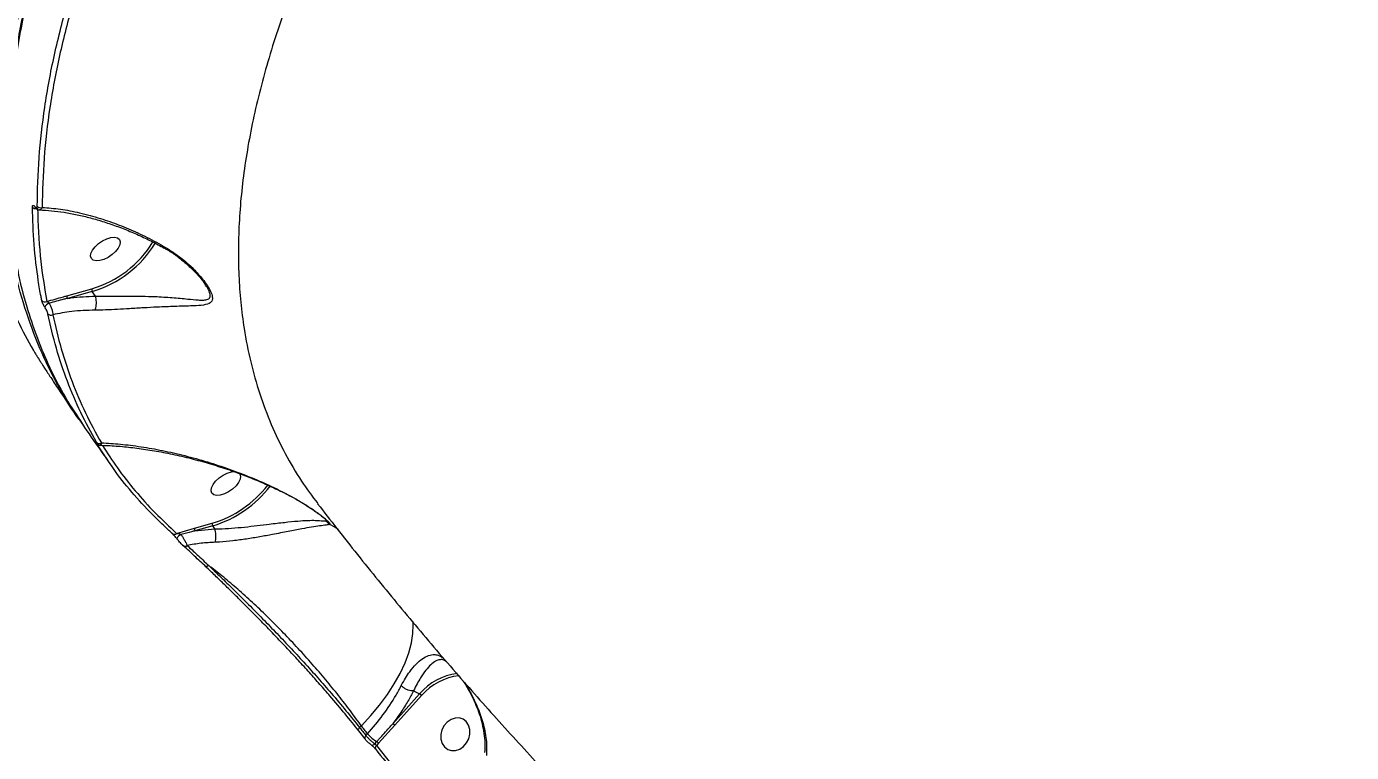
# Model space of a CAD drawing. Header units: millimetres. Extents: x -8607 to 7621, y -5747 to 4382.
# Drawn here: x 4200.6 to 4551.7, y -822.9 to -630.4 of the extents above; entities that cross this region are included whole.
import ezdxf

# ---------------------------------------------------------------- set-up
doc = ezdxf.new("R2010")
doc.units = ezdxf.units.MM
doc.layers.add('DIKOM_ОБЪЕКТ', color=7, linetype='Continuous')
doc.layers.add('DIKOM_РАЗМЕР_ОБЪЕКТА', color=7, linetype='Continuous')
doc.styles.add('style1', font='arial.ttf', dxfattribs={"width": 0.8})
doc.dimstyles.new('1-50', dxfattribs={"dimtxt": 300, "dimasz": 200, "dimexe": 100, "dimexo": 0, "dimgap": 100, "dimtad": 1, "dimtxsty": 'style1', "dimcen": 200, "dimclrd": 7, "dimclre": 7, "dimclrt": 7, "dimadec": 1, "dimazin": 2, "dimtfac": 1, "dimtmove": 0, "dimatfit": 2, "dimfxl": 0, "dimlwd": 25, "dimlwe": 18, "dimarcsym": 0})

# ---------------------------------------------------------------- blocks, each defined once
blk = doc.blocks.new('*D11')
at = {"layer": 'Defpoints', "color": 0, "transparency": 16777216}
for p in [(7619.37, -165.15), (-6826.53, -739.39), (7619.37, -5647.14)]:
    blk.add_point(p, dxfattribs=at)
at = {"layer": 'DIKOM_РАЗМЕР_ОБЪЕКТА', "color": 7, "lineweight": 18, "transparency": 16777216}
for p, q in [((7619.37, -165.15), (7619.37, -5747.14)), ((-6826.53, -739.39), (-6826.53, -5747.14))]:
    blk.add_line(p, q, dxfattribs=at)
at = {"layer": 'DIKOM_РАЗМЕР_ОБЪЕКТА', "color": 7, "lineweight": 25, "transparency": 16777216}
blk.add_line((-6626.53, -5647.14), (7419.37, -5647.14), dxfattribs=at)
at = {"layer": 'DIKOM_РАЗМЕР_ОБЪЕКТА', "color": 7, "transparency": 16777216}
for points in [[(-6626.53, -5613.8), (-6626.53, -5680.47), (-6826.53, -5647.14)], [(7419.37, -5613.8), (7419.37, -5680.47), (7619.37, -5647.14)]]:
    blk.add_solid(points, dxfattribs=at)
at = {"layer": 'DIKOM_РАЗМЕР_ОБЪЕКТА', "color": 7, "transparency": 16777216, "insert": (396.42, -5393.96), "char_height": 300, "attachment_point": 5, "style": 'style1'}
blk.add_mtext('14400', dxfattribs=at)
blk = doc.blocks.new('*D13')
at = {"layer": 'Defpoints', "color": 0, "transparency": 16777216}
for p in [(-5326.53, -191.39), (6073.47, -191.39), (6073.47, -4959.53)]:
    blk.add_point(p, dxfattribs=at)
at = {"layer": 'DIKOM_РАЗМЕР_ОБЪЕКТА', "color": 7, "lineweight": 18, "transparency": 16777216}
for p, q in [((-5326.53, -191.39), (-5326.53, -5059.53)), ((6073.47, -191.39), (6073.47, -5059.53))]:
    blk.add_line(p, q, dxfattribs=at)
at = {"layer": 'DIKOM_РАЗМЕР_ОБЪЕКТА', "color": 7, "lineweight": 25, "transparency": 16777216}
blk.add_line((-5126.53, -4959.53), (5873.47, -4959.53), dxfattribs=at)
at = {"layer": 'DIKOM_РАЗМЕР_ОБЪЕКТА', "color": 7, "transparency": 16777216}
for points in [[(-5126.53, -4926.2), (-5126.53, -4992.86), (-5326.53, -4959.53)], [(5873.47, -4926.2), (5873.47, -4992.86), (6073.47, -4959.53)]]:
    blk.add_solid(points, dxfattribs=at)
at = {"layer": 'DIKOM_РАЗМЕР_ОБЪЕКТА', "color": 7, "transparency": 16777216, "insert": (373.47, -4706.36), "char_height": 300, "attachment_point": 5, "style": 'style1'}
blk.add_mtext('11400', dxfattribs=at)

msp = doc.modelspace()

# ---------------------------------------------------------------- linework, layer by layer
at = {"layer": 'DIKOM_ОБЪЕКТ', "color": 7, "linetype": 'Continuous', "lineweight": 15}
for p, q in [((4211.283, -701.809), (4217.891, -699.95)), ((4218.022, -700.636), (4211.413, -702.495)), ((4218.897, -701.908), (4218.022, -700.636)), ((4218.897, -701.908), (4218.898, -701.912)), ((4280.111, -761.543), (4280.127, -761.346)), ((4240.376, -764.777), (4245.078, -763.433)), ((4245.078, -763.433), (4249.822, -762.098)), ((4249.953, -762.785), (4245.209, -764.12)), ((4245.209, -764.12), (4250.525, -763.618)), ((4250.525, -763.618), (4249.953, -762.785)), ((4250.525, -763.618), (4250.527, -763.621)), ((4297.666, -815.22), (4304.774, -807.286)), ((4303.165, -806.532), (4304.774, -807.286)), ((4305.307, -807.724), (4298.2, -815.658)), ((4288.574, -817.087), (4290.273, -819.247)), ((4289.327, -815.798), (4288.857, -816.234)), ((4290.555, -818.391), (4290.988, -817.908)), ((4298.2, -815.658), (4293.912, -820.391)), ((4292.915, -820.546), (4293.425, -819.977)), ((4293.912, -820.391), (4293.329, -821.042))]:
    msp.add_line(p, q, dxfattribs=at)
at = {"layer": 'DIKOM_ОБЪЕКТ', "color": 7, "linetype": 'Continuous', "lineweight": 15, "flags": 128}
for points in [[(4218.283, -692.391), (4217.775, -691.971), (4217.566, -691.345), (4217.676, -690.564), (4218.093, -689.69), (4218.786, -688.794), (4219.696, -687.949), (4220.752, -687.224), (4221.867, -686.677), (4222.951, -686.352), (4223.916, -686.276), (4224.684, -686.455), (4225.192, -686.875), (4225.4, -687.5), (4225.291, -688.282), (4224.874, -689.156), (4224.181, -690.052), (4223.27, -690.897), (4222.215, -691.622), (4221.1, -692.169), (4220.016, -692.494), (4219.051, -692.57), (4218.283, -692.391)], [(4250.214, -754.54), (4249.705, -754.12), (4249.497, -753.494), (4249.606, -752.713), (4250.024, -751.839), (4250.716, -750.943), (4251.627, -750.098), (4252.683, -749.373), (4253.798, -748.825), (4254.881, -748.501), (4255.846, -748.425), (4256.614, -748.604), (4257.123, -749.023), (4257.331, -749.649), (4257.222, -750.431), (4256.804, -751.305), (4256.112, -752.201), (4255.201, -753.046), (4254.145, -753.771), (4253.03, -754.318), (4251.947, -754.643), (4250.982, -754.719), (4250.214, -754.54)], [(4241.583, -765.095), (4241.354, -765.215), (4241.121, -765.37), (4240.901, -765.547), (4240.713, -765.732), (4240.572, -765.911), (4240.489, -766.069), (4240.471, -766.193), (4240.519, -766.273)], [(4283.274, -763.801), (4282.283, -763.168), (4280.937, -762.392)], [(4248.88, -773.298), (4248.728, -773.401), (4248.57, -773.479), (4248.412, -773.528), (4248.259, -773.547), (4248.117, -773.536), (4247.992, -773.494), (4247.887, -773.424), (4247.807, -773.327)], [(4289.327, -815.798), (4291.839, -813.089), (4294.144, -810.319), (4296.221, -807.513), (4298.053, -804.696), (4299.621, -801.895), (4300.911, -799.134), (4301.912, -796.439), (4302.615, -793.834), (4303.013, -791.344), (4303.103, -788.99), (4303.059, -788.174)], [(4311.272, -815.731), (4310.69, -816.872), (4310.397, -818.107), (4310.417, -819.335), (4310.747, -820.459), (4311.362, -821.385), (4312.211, -822.04), (4313.226, -822.371), (4314.324, -822.35), (4315.416, -821.979), (4316.415, -821.288), (4317.238, -820.334), (4317.82, -819.193), (4318.113, -817.958), (4318.093, -816.73), (4317.762, -815.606), (4317.148, -814.68), (4316.299, -814.025), (4315.284, -813.694), (4314.186, -813.715), (4313.093, -814.086), (4312.095, -814.777), (4311.272, -815.731)], [(4288.857, -816.234), (4288.736, -816.371), (4288.638, -816.512), (4288.567, -816.651), (4288.524, -816.783), (4288.512, -816.905), (4288.531, -817.01), (4288.573, -817.087)], [(4288.857, -816.234), (4289.069, -816.504), (4289.281, -816.774), (4289.493, -817.043), (4289.705, -817.313), (4289.917, -817.583), (4290.13, -817.852), (4290.342, -818.122), (4290.555, -818.391)], [(4290.988, -817.908), (4290.78, -817.645), (4290.572, -817.381), (4290.364, -817.117), (4290.157, -816.854), (4289.949, -816.59), (4289.741, -816.326), (4289.534, -816.062), (4289.327, -815.798)], [(4290.555, -818.391), (4290.435, -818.529), (4290.337, -818.67), (4290.266, -818.809), (4290.224, -818.942), (4290.212, -819.064), (4290.231, -819.169), (4290.273, -819.247)], [(4290.273, -819.247), (4290.28, -819.255), (4290.358, -819.318)], [(4291.894, -820.79), (4291.848, -820.756), (4291.745, -820.647)], [(4293.329, -821.042), (4293.208, -821.181), (4293.111, -821.322), (4293.04, -821.463), (4292.998, -821.596), (4292.987, -821.718), (4293.007, -821.824), (4293.049, -821.9)], [(4293.329, -821.042), (4295.975, -824.359), (4298.635, -827.662), (4301.309, -830.951), (4303.996, -834.225), (4306.697, -837.485), (4309.412, -840.73), (4312.14, -843.961), (4314.881, -847.177)]]:
    msp.add_lwpolyline(points, dxfattribs=at)
at = {"layer": 'DIKOM_ОБЪЕКТ', "color": 7, "linetype": 'Continuous', "lineweight": 15}
for centre, radius, start, end in [((4203.009, -677.628), 1.074, 218.091, 280.24104), ((4203.216, -678.134), 0.417, 185.91887, 218.46225), ((4204.293, -677.36), 1.118, 219.04148, 293.55179), ((4209.972, -672.853), 28.23, 286.29124, 328.71527), ((4209.964, -672.825), 28.954, 286.1586, 328.75325), ((4212.122, -702.005), 0.862, 166.84928, 214.68087), ((4218.731, -700.146), 0.862, 166.84865, 214.68098), ((4205.449, -702.411), 1.058, 219.50862, 300.34664), ((4207.09, -705.548), 1.815, 105.97681, 156.17362), ((4207.056, -705.908), 1.049, 219.5052, 298.47546), ((4219.704, -740.362), 0.785, 215.59195, 243.34811), ((4219.876, -740.002), 0.956, 219.61961, 304.72212), ((4241.188, -733.792), 29.594, 286.96249, 322.06221), ((4241.167, -733.767), 30.319, 286.84505, 322.4508), ((4282.275, -760.266), 2.512, 210.55559, 237.81262), ((4239.785, -764.133), 0.874, 219.1365, 312.50879), ((4245.917, -763.629), 0.862, 166.84928, 214.68087), ((4250.661, -762.294), 0.862, 166.84864, 214.68099), ((4242.612, -767.371), 0.835, 219.79103, 311.95785), ((4316.652, -817.486), 15.656, 96.88316, 139.3466), ((4316.897, -817.772), 15.339, 96.2816, 139.07483), ((4303.766, -809.058), 2.039, 40.86661, 60.35689), ((4299.323, -810.558), 11.113, 221.40439, 237.94424), ((4296.658, -816.992), 2.038, 40.86626, 60.35745), ((4292.263, -820.075), 0.805, 242.70144, 324.12709), ((4292.245, -821.861), 2.223, 41.40439, 57.94424)]:
    msp.add_arc(centre, radius, start, end, dxfattribs=at)
for points, knots in [([(4197.059, -691.991), (4196.647, -689.943), (4195.516, -684.319), (4194.665, -674.927), (4194.35, -663.929), (4194.81, -653.019), (4196.051, -641.115), (4198.244, -628.168), (4201.51, -614.381), (4205.615, -600.653), (4210.322, -587.429), (4215.655, -574.39), (4221.46, -561.716), (4228.235, -548.311), (4236.081, -534.179), (4244.953, -519.59), (4254.343, -505.334), (4263.88, -491.839), (4273.735, -478.748), (4283.721, -466.218), (4295.019, -452.779), (4307.751, -438.475), (4321.795, -423.635), (4336.083, -409.373), (4350.117, -396.089), (4364.201, -383.408), (4378.114, -371.458), (4393.263, -359.032), (4409.698, -346.213), (4427.154, -333.331), (4444.492, -321.208), (4461.159, -310.153), (4477.558, -299.821), (4493.468, -290.3), (4509.545, -281.13), (4520.3, -275.403), (4525.782, -272.483)], [0, 0, 0, 0, 0.017623, 0.0483939, 0.0765715, 0.1047491, 0.1320419, 0.1653743, 0.1987068, 0.2294777, 0.2602486, 0.2884262, 0.3166037, 0.3438965, 0.3760213, 0.4081462, 0.4377811, 0.4674161, 0.4945323, 0.5216485, 0.5479019, 0.5812345, 0.614567, 0.645338, 0.6761089, 0.7042866, 0.7324642, 0.759757, 0.7930896, 0.8264221, 0.8571931, 0.887964, 0.9161417, 0.9443193, 0.9716122, 1, 1, 1, 1]), ([(4526.385, -273.575), (4524.995, -274.298), (4520.242, -276.772), (4512.154, -281.173), (4502.146, -286.759), (4492.214, -292.496), (4482.377, -298.36), (4472.633, -304.355), (4462.978, -310.48), (4453.41, -316.739), (4443.924, -323.133), (4434.518, -329.663), (4425.191, -336.332), (4415.938, -343.142), (4406.757, -350.095), (4397.657, -357.185), (4388.667, -364.388), (4379.825, -371.677), (4371.156, -379.03), (4362.663, -386.445), (4354.342, -393.923), (4346.19, -401.468), (4338.203, -409.082), (4330.38, -416.766), (4322.718, -424.523), (4315.216, -432.356), (4307.871, -440.266), (4300.685, -448.252), (4293.677, -456.295), (4286.875, -464.361), (4280.306, -472.421), (4273.976, -480.467), (4267.882, -488.501), (4262.019, -496.527), (4256.387, -504.548), (4250.982, -512.566), (4245.805, -520.583), (4240.853, -528.601), (4236.126, -536.623), (4231.622, -544.651), (4227.351, -552.669), (4223.329, -560.647), (4219.575, -568.553), (4216.093, -576.372), (4212.884, -584.107), (4209.944, -591.759), (4207.272, -599.333), (4204.868, -606.831), (4202.73, -614.254), (4200.859, -621.605), (4199.253, -628.884), (4197.914, -636.096), (4196.843, -643.23), (4196.043, -650.263), (4195.52, -657.166), (4195.275, -663.922), (4195.309, -670.527), (4195.615, -676.987), (4196.212, -683.296), (4196.9, -688.497), (4197.496, -691.539), (4197.7, -692.579)], [0, 0, 0, 0, 0.00720193, 0.0246296, 0.04206244, 0.05941036, 0.07667818, 0.0938856, 0.11105227, 0.12819782, 0.14534186, 0.16250015, 0.17968956, 0.19692966, 0.21423999, 0.2316401, 0.24907919, 0.26645603, 0.28374671, 0.30097122, 0.31814923, 0.33530038, 0.35244428, 0.3695986, 0.38677832, 0.404003, 0.42129217, 0.43866536, 0.45610916, 0.47352561, 0.49084437, 0.50809124, 0.52528589, 0.54244795, 0.55959704, 0.5767527, 0.593928, 0.61114246, 0.62841557, 0.64576683, 0.66320601, 0.68064339, 0.69799517, 0.71526897, 0.73248435, 0.74966083, 0.76681784, 0.78397478, 0.80114675, 0.81835081, 0.8356062, 0.85293209, 0.8703474, 0.88778352, 0.90515746, 0.92244392, 0.93966196, 0.95683062, 0.97396892, 0.99109593, 1, 1, 1, 1]), ([(4526.763, -273.909), (4522.795, -276.013), (4513.781, -280.794), (4499.789, -288.644), (4484.472, -297.643), (4468.934, -307.24), (4452.889, -317.653), (4437.3, -328.288), (4422.793, -338.672), (4409.654, -348.481), (4396.772, -358.48), (4383.609, -369.131), (4370.15, -380.512), (4356.651, -392.449), (4343.483, -404.657), (4330.746, -417.043), (4319.128, -428.888), (4308.305, -440.442), (4297.948, -452.005), (4287.716, -463.994), (4277.616, -476.467), (4267.748, -489.35), (4258.405, -502.317), (4249.659, -515.272), (4241.957, -527.477), (4235.042, -539.217), (4228.715, -550.748), (4222.774, -562.48), (4217.268, -574.401), (4212.348, -586.225), (4207.654, -598.941), (4203.403, -612.463), (4200.311, -624.798), (4198.288, -635.055), (4196.874, -644.15), (4195.848, -653.867), (4195.354, -664.361), (4195.56, -674.781), (4196.351, -684.382), (4197.413, -690.249), (4197.88, -692.825)], [0, 0, 0, 0, 0.0205741, 0.0467421, 0.0729555, 0.1009881, 0.1290766, 0.1589753, 0.1857598, 0.2092655, 0.2328041, 0.2593887, 0.2860208, 0.3131504, 0.342115, 0.3691763, 0.3962879, 0.4206427, 0.4450341, 0.4716187, 0.4982509, 0.5253804, 0.554345, 0.5814063, 0.6085179, 0.6328728, 0.6572642, 0.6834347, 0.7096507, 0.7360166, 0.762429, 0.7957383, 0.8291415, 0.8493068, 0.8694928, 0.8956633, 0.9218793, 0.9499171, 0.9780108, 1, 1, 1, 1]), ([(4508.863, -363.721), (4503.519, -367.083), (4492.817, -373.816), (4477.031, -384.46), (4461.462, -395.494), (4446.147, -406.952), (4431.14, -418.788), (4416.467, -430.993), (4402.194, -443.52), (4389.186, -455.575), (4377.401, -467.064), (4366.759, -477.936), (4356.49, -488.943), (4346.604, -500.08), (4337.13, -511.319), (4328.082, -522.649), (4319.492, -534.038), (4311.944, -544.665), (4305.349, -554.501), (4299.622, -563.515), (4294.237, -572.488), (4289.192, -581.421), (4284.487, -590.319), (4280.143, -599.139), (4276.17, -607.859), (4272.56, -616.483), (4269.306, -625.031), (4266.413, -633.5), (4263.887, -641.871), (4261.737, -650.119), (4259.967, -658.228), (4258.575, -666.197), (4257.561, -674.032), (4256.931, -681.695), (4256.682, -689.168), (4256.811, -696.455), (4257.318, -703.573), (4258.299, -711.241), (4259.903, -719.369), (4262.303, -727.854), (4265.353, -735.98), (4269.068, -743.704), (4273.159, -750.718), (4276.313, -754.938), (4277.773, -756.89)], [0, 0, 0, 0, 0.0295447, 0.0591611, 0.0889458, 0.118804, 0.1488734, 0.1790187, 0.2093382, 0.2397356, 0.2647639, 0.2898361, 0.3150105, 0.3402296, 0.3655765, 0.390969, 0.4164664, 0.4420103, 0.4622415, 0.4824959, 0.5026481, 0.5228003, 0.5430452, 0.5632902, 0.5833266, 0.6033629, 0.6234906, 0.6436183, 0.6638013, 0.6840075, 0.7041116, 0.7242158, 0.7444124, 0.764609, 0.7845973, 0.8045856, 0.8246649, 0.8447442, 0.8711527, 0.8976136, 0.9241271, 0.9506936, 0.977189, 1, 1, 1, 1]), ([(4203.424, -678.064), (4203.519, -673.798), (4203.71, -665.253), (4205.303, -651.829), (4207.781, -637.998), (4210.315, -628.44), (4211.584, -623.655)], [0, 0, 0, 0, 0.24825027, 0.49718987, 0.74823847, 1, 1, 1, 1]), ([(4212.878, -624.101), (4211.629, -628.809), (4209.126, -638.239), (4206.647, -651.981), (4205.031, -665.445), (4204.837, -674.068), (4204.74, -678.385)], [0, 0, 0, 0, 0.2482505, 0.4971903, 0.7482387, 1, 1, 1, 1]), ([(4202.164, -678.291), (4202.166, -678.22), (4202.172, -678.044), (4202.25, -677.884), (4202.395, -677.846), (4202.579, -677.931), (4202.727, -678.095), (4202.801, -678.177)], [0, 0, 0, 0, 0.1655324, 0.4120459, 0.620061, 0.8097055, 1, 1, 1, 1]), ([(4204.633, -703.084), (4204.566, -702.735), (4204.233, -700.989), (4203.42, -696.105), (4202.483, -688.274), (4202.27, -681.621), (4202.164, -678.291)], [0, 0, 0, 0, 0.0441427, 0.2207211, 0.6100162, 1, 1, 1, 1]), ([(4202.801, -678.177), (4202.874, -678.257), (4203.018, -678.417), (4203.198, -678.499), (4203.337, -678.46), (4203.413, -678.304), (4203.421, -678.133), (4203.424, -678.064)], [0, 0, 0, 0, 0.1920553, 0.3835881, 0.5902092, 0.8340758, 1, 1, 1, 1]), ([(4202.834, -678.332), (4202.838, -678.335), (4202.845, -678.34), (4202.877, -678.38), (4202.892, -678.397)], [0, 0, 0, 0, 0.5711475, 1, 1, 1, 1]), ([(4202.89, -678.392), (4202.893, -678.397), (4203.041, -678.6), (4203.328, -678.841), (4203.752, -679.066), (4203.985, -679.052), (4204.039, -679.049)], [0, 0, 0, 0, 0.0106938, 0.5216319, 0.8904873, 1, 1, 1, 1]), ([(4203.521, -678.59), (4203.666, -682.839), (4203.956, -691.351), (4205.307, -699.329), (4205.984, -703.324)], [0, 0, 0, 0, 0.4992722, 1, 1, 1, 1]), ([(4204.74, -678.385), (4204.698, -678.498), (4204.593, -678.781), (4204.357, -679.037), (4204.135, -679.048), (4204.044, -679.053)], [0, 0, 0, 0, 0.2815773, 0.7022723, 1, 1, 1, 1]), ([(4204.044, -679.068), (4205.085, -679.12), (4207.185, -679.224), (4210.519, -679.654), (4213.975, -680.285), (4217.525, -681.133), (4221.142, -682.189), (4224.792, -683.445), (4228.424, -684.881), (4231.982, -686.489), (4234.877, -687.925), (4236.56, -688.887), (4237.107, -689.2)], [0, 0, 0, 0, 0.1063672, 0.2144231, 0.3223877, 0.4301386, 0.5375636, 0.6445041, 0.7499916, 0.852546, 0.9519948, 1, 1, 1, 1]), ([(4204.74, -678.385), (4206.331, -678.51), (4209.515, -678.759), (4214.716, -679.762), (4219.925, -681.175), (4225.095, -682.988), (4230.055, -685.087), (4234.196, -687.135), (4236.647, -688.526), (4237.456, -688.985)], [0, 0, 0, 0, 0.1619204, 0.3238388, 0.4936328, 0.638592, 0.783915, 0.9287409, 1, 1, 1, 1]), ([(4189.509, -682.234), (4190.21, -685.275), (4191.614, -691.362), (4194.557, -700.039), (4198.063, -708.408), (4200.956, -713.65), (4202.404, -716.273)], [0, 0, 0, 0, 0.2488739, 0.4981939, 0.748869, 1, 1, 1, 1]), ([(4237.456, -688.985), (4238.79, -689.838), (4241.458, -691.544), (4244.708, -694.472), (4246.958, -696.969), (4248.346, -698.851), (4249.263, -700.352), (4249.877, -701.831), (4249.898, -703.136), (4248.963, -704.012), (4246.979, -704.412), (4243.902, -704.516), (4240.032, -704.634), (4235.779, -704.784), (4231.672, -705.012), (4228.128, -705.23), (4224.699, -705.436), (4221.61, -705.591), (4219.687, -705.618), (4218.793, -705.63)], [0, 0, 0, 0, 0.0760758, 0.1521373, 0.2132071, 0.2445032, 0.2757151, 0.3130139, 0.3506356, 0.4012609, 0.4758022, 0.5507656, 0.6417666, 0.732639, 0.7938295, 0.8549376, 0.9055416, 0.9561024, 1, 1, 1, 1]), ([(4237.123, -689.193), (4237.4, -689.34), (4238.578, -689.965), (4240.517, -691.315), (4242.918, -693.221), (4244.911, -695.114), (4246.429, -696.794), (4247.284, -697.847), (4247.622, -698.353), (4247.676, -698.435)], [0, 0, 0, 0, 0.0640945, 0.2722935, 0.4854262, 0.7021389, 0.8505008, 0.9759613, 1, 1, 1, 1]), ([(4237.456, -688.985), (4237.438, -689.003), (4237.316, -689.123), (4237.177, -689.233), (4237.139, -689.176), (4237.13, -689.161)], [0, 0, 0, 0, 0.112774, 0.7798573, 1, 1, 1, 1]), ([(4215.395, -735.747), (4215.076, -735.331), (4212.842, -732.421), (4209.419, -726.636), (4204.834, -717.8), (4200.963, -707.837), (4198.291, -699.006), (4197.33, -693.538), (4197.059, -691.991)], [0, 0, 0, 0, 0.033589, 0.2348789, 0.4298478, 0.6679623, 0.9060767, 1, 1, 1, 1]), ([(4197.88, -692.825), (4197.999, -693.573), (4198.654, -697.68), (4200.429, -704.205), (4203.112, -712.431), (4206.481, -720.503), (4210.463, -728.396), (4213.893, -733.511), (4215.443, -735.822)], [0, 0, 0, 0, 0.0461356, 0.2531163, 0.4245476, 0.5962187, 0.8175343, 1, 1, 1, 1]), ([(4218.898, -701.912), (4218.899, -701.912), (4219.313, -701.919), (4220.155, -701.929), (4222.004, -701.932), (4224.493, -701.912), (4227.764, -701.89), (4231.184, -701.909), (4235.146, -702.019), (4239.317, -702.273), (4243.133, -702.645), (4245.741, -702.905), (4247.374, -702.971), (4248.293, -702.882), (4248.908, -702.638), (4249.201, -702.31), (4249.296, -701.886), (4249.27, -701.538), (4249.175, -701.114), (4248.992, -700.601), (4248.562, -699.729), (4248.116, -699.056), (4247.843, -698.645)], [0, 0, 0, 0, 0.0000156, 0.0285967, 0.0573641, 0.1239297, 0.1924304, 0.2746388, 0.3589228, 0.4816722, 0.607913, 0.7064481, 0.7571352, 0.8077186, 0.8392321, 0.8716118, 0.8905498, 0.9100138, 0.9174744, 0.9400274, 0.9633617, 1, 1, 1, 1]), ([(4247.843, -698.645), (4247.824, -698.613), (4247.779, -698.54), (4247.721, -698.465), (4247.688, -698.424)], [0, 0, 0, 0, 0.4402829, 1, 1, 1, 1]), ([(4205.984, -703.324), (4207.441, -702.905), (4209.208, -702.397), (4210.973, -701.897), (4211.283, -701.809)], [0, 0, 0, 0, 0.8242751, 1, 1, 1, 1]), ([(4211.413, -702.495), (4211.708, -702.453), (4214.137, -702.105), (4216.671, -702), (4218.897, -701.908)], [0, 0, 0, 0, 0.1214198, 1, 1, 1, 1]), ([(4218.793, -705.63), (4218.804, -705.605), (4218.876, -705.439), (4218.997, -705.026), (4219.102, -704.294), (4219.124, -703.448), (4219.061, -702.601), (4218.953, -702.141), (4218.898, -701.912)], [0, 0, 0, 0, 0.0319477, 0.2048554, 0.4036422, 0.6024283, 0.8012141, 1, 1, 1, 1]), ([(4205.429, -704.815), (4205.345, -704.68), (4205.166, -704.389), (4204.919, -703.901), (4204.72, -703.428), (4204.662, -703.199), (4204.633, -703.084)], [0, 0, 0, 0, 0.2213871, 0.4744058, 0.7373087, 1, 1, 1, 1]), ([(4206.247, -706.576), (4206.216, -706.459), (4206.154, -706.226), (4205.948, -705.744), (4205.696, -705.247), (4205.514, -704.952), (4205.429, -704.815)], [0, 0, 0, 0, 0.2632567, 0.5266594, 0.7813278, 1, 1, 1, 1]), ([(4205.984, -703.324), (4206.033, -703.351), (4206.13, -703.402), (4206.298, -703.524), (4206.449, -703.654), (4206.545, -703.751), (4206.582, -703.794), (4206.59, -703.804)], [0, 0, 0, 0, 0.29458067, 0.57388674, 0.81442235, 0.96033109, 1, 1, 1, 1]), ([(4211.413, -702.495), (4211.1, -702.577), (4209.486, -702.997), (4207.882, -703.444), (4206.59, -703.804)], [0, 0, 0, 0, 0.19412673, 1, 1, 1, 1]), ([(4206.59, -703.804), (4206.717, -704.033), (4206.989, -704.526), (4207.316, -705.375), (4207.537, -706.214), (4207.55, -706.625), (4207.556, -706.83)], [0, 0, 0, 0, 0.2241212, 0.4807288, 0.7415199, 1, 1, 1, 1]), ([(4218.793, -705.63), (4216.687, -705.689), (4212.806, -705.797), (4209.204, -706.506), (4207.556, -706.83)], [0, 0, 0, 0, 0.5425528, 1, 1, 1, 1]), ([(4219.14, -740.612), (4217.704, -738.013), (4214.831, -732.81), (4211.328, -724.471), (4208.369, -715.773), (4206.955, -709.643), (4206.247, -706.576)], [0, 0, 0, 0, 0.2488739, 0.4981939, 0.748869, 1, 1, 1, 1]), ([(4207.556, -706.83), (4208.256, -709.864), (4209.656, -715.936), (4212.592, -724.592), (4216.09, -732.942), (4218.976, -738.171), (4220.421, -740.788)], [0, 0, 0, 0, 0.2488741, 0.4981941, 0.7488692, 1, 1, 1, 1]), ([(4202.404, -716.273), (4202.526, -716.478), (4202.707, -716.781), (4203.058, -717.341), (4203.308, -717.734), (4203.482, -718.001), (4203.562, -718.121), (4203.578, -718.147)], [0, 0, 0, 0, 0.4456086, 0.6623372, 0.8364855, 0.9657331, 1, 1, 1, 1]), ([(4203.578, -718.147), (4203.596, -718.174), (4203.679, -718.299), (4203.86, -718.579), (4204.126, -718.993), (4204.498, -719.58), (4204.694, -719.897), (4204.824, -720.107)], [0, 0, 0, 0, 0.0349369, 0.1620442, 0.3362758, 0.5591676, 1, 1, 1, 1]), ([(4204.824, -720.107), (4204.999, -720.391), (4205.701, -721.53), (4206.443, -722.643), (4207, -723.478)], [0, 0, 0, 0, 0.2492279, 1, 1, 1, 1]), ([(4207.01, -723.472), (4207.695, -724.513), (4210.082, -728.143), (4212.547, -731.716), (4214.305, -734.263)], [0, 0, 0, 0, 0.2869719, 1, 1, 1, 1]), ([(4215.397, -735.853), (4216.974, -738.154), (4219.427, -741.734), (4221.956, -745.255), (4222.859, -746.514)], [0, 0, 0, 0, 0.642748, 1, 1, 1, 1]), ([(4219.066, -740.819), (4219.043, -740.782), (4218.928, -740.594), (4218.822, -740.402), (4218.839, -740.385), (4218.934, -740.494), (4219.043, -740.642), (4219.098, -740.717)], [0, 0, 0, 0, 0.09509879, 0.47196795, 0.71577785, 0.85722672, 1, 1, 1, 1]), ([(4218.929, -740.48), (4218.981, -740.554), (4219.048, -740.651), (4219.099, -740.719), (4219.11, -740.735)], [0, 0, 0, 0, 0.7731741, 1, 1, 1, 1]), ([(4218.96, -740.537), (4218.959, -740.536), (4218.955, -740.532), (4218.981, -740.562), (4219.048, -740.65), (4219.159, -740.802), (4219.245, -740.925), (4219.275, -740.968)], [0, 0, 0, 0, 0.0258041, 0.21467379, 0.49433156, 0.82243252, 1, 1, 1, 1]), ([(4239.108, -764.685), (4238.854, -764.457), (4237.586, -763.322), (4234.377, -760.299), (4229.743, -755.415), (4224.195, -748.684), (4220.901, -743.633), (4219.066, -740.819)], [0, 0, 0, 0, 0.0321659, 0.1608352, 0.4182088, 0.675957, 1, 1, 1, 1]), ([(4219.098, -740.717), (4219.151, -740.789), (4219.257, -740.933), (4219.348, -741.037), (4219.364, -741.015), (4219.264, -740.827), (4219.16, -740.646), (4219.14, -740.612)], [0, 0, 0, 0, 0.1456016, 0.2899617, 0.5320979, 0.9098028, 1, 1, 1, 1]), ([(4219.11, -740.735), (4219.158, -740.799), (4219.278, -740.964), (4219.364, -741.071), (4219.499, -741.208), (4219.657, -741.327), (4219.871, -741.431), (4220.044, -741.446), (4220.128, -741.454)], [0, 0, 0, 0, 0.1848744, 0.4696858, 0.5841658, 0.6963928, 0.8524337, 1, 1, 1, 1]), ([(4220.421, -740.788), (4220.422, -740.845), (4220.43, -741.146), (4220.368, -741.45), (4220.185, -741.431), (4220.133, -741.425)], [0, 0, 0, 0, 0.1438435, 0.7581958, 1, 1, 1, 1]), ([(4220.421, -740.788), (4222.09, -740.883), (4225.511, -741.079), (4230.928, -741.773), (4236.618, -742.78), (4242.498, -744.12), (4248.404, -745.765), (4254.274, -747.688), (4260.143, -749.929), (4266.138, -752.528), (4270.167, -754.682), (4272.181, -755.757)], [0, 0, 0, 0, 0.1079569, 0.2212639, 0.3345713, 0.4497836, 0.564986, 0.6720707, 0.7791293, 0.889621, 1, 1, 1, 1]), ([(4220.132, -741.444), (4221.014, -741.464), (4223.268, -741.516), (4227.084, -741.841), (4231.57, -742.394), (4236.261, -743.177), (4241.089, -744.172), (4245.96, -745.38), (4250.768, -746.774), (4255.451, -748.331), (4259.834, -749.98), (4263.835, -751.641), (4267.409, -753.291), (4270.13, -754.645), (4271.65, -755.505), (4272.092, -755.755)], [0, 0, 0, 0, 0.0575808, 0.147164, 0.2384429, 0.3314259, 0.4261117, 0.519824, 0.6099912, 0.6967159, 0.7800217, 0.8511731, 0.9157961, 0.975524, 1, 1, 1, 1]), ([(4220.71, -741.462), (4221.999, -743.462), (4224.684, -747.63), (4229.364, -753.568), (4234.569, -759.391), (4238.439, -762.981), (4240.376, -764.777)], [0, 0, 0, 0, 0.2345191, 0.4888625, 0.7442552, 1, 1, 1, 1]), ([(4272.083, -755.778), (4272.567, -756.047), (4273.692, -756.673), (4275.273, -757.68), (4276.53, -758.518), (4277.12, -758.949), (4277.265, -759.054)], [0, 0, 0, 0, 0.26040215, 0.60467102, 0.90346318, 1, 1, 1, 1]), ([(4272.181, -755.757), (4272.171, -755.761), (4272.134, -755.774), (4272.117, -755.749), (4272.105, -755.73)], [0, 0, 0, 0, 0.2743092, 1, 1, 1, 1]), ([(4272.181, -755.757), (4273.579, -756.594), (4275.5, -757.744), (4277.651, -759.289), (4279.001, -760.316), (4280.173, -761.294), (4281, -762.105), (4280.96, -762.287), (4280.937, -762.392)], [0, 0, 0, 0, 0.3030708, 0.4164281, 0.5295174, 0.6687585, 0.8085436, 1, 1, 1, 1]), ([(4277.747, -756.91), (4279.443, -759.107), (4284.719, -765.947), (4293.775, -777.255), (4304.965, -790.774), (4316.383, -804.062), (4328.017, -817.121), (4339.865, -829.945), (4351.923, -842.533), (4364.189, -854.88), (4376.657, -866.984), (4389.327, -878.841), (4402.186, -890.457), (4415.262, -901.79), (4424.093, -909.292), (4428.618, -912.945), (4428.663, -912.981)], [0, 0, 0, 0, 0.0381205, 0.1186509, 0.1991164, 0.2794922, 0.3597803, 0.4399827, 0.5201017, 0.6001397, 0.6800992, 0.7599831, 0.8397942, 0.9195357, 0.9992108, 1, 1, 1, 1]), ([(4250.527, -763.621), (4250.527, -763.621), (4250.875, -763.615), (4252.322, -763.578), (4254.957, -763.423), (4258.394, -763.106), (4261.758, -762.725), (4265.366, -762.279), (4269.041, -761.834), (4272.407, -761.489), (4275.14, -761.328), (4277.345, -761.299), (4279.199, -761.46), (4279.808, -761.515), (4280.111, -761.543)], [0, 0, 0, 0, 0.0000129, 0.0265074, 0.1091021, 0.191776, 0.2751715, 0.3586315, 0.4732183, 0.5879368, 0.68627, 0.7846261, 0.8924878, 1, 1, 1, 1]), ([(4277.265, -759.054), (4277.529, -759.243), (4278.176, -759.707), (4278.97, -760.328), (4279.678, -760.917), (4280.05, -761.251), (4280.206, -761.427), (4280.184, -761.397), (4280.18, -761.392)], [0, 0, 0, 0, 0.1730703, 0.424713, 0.613815, 0.8123902, 0.9660904, 1, 1, 1, 1]), ([(4240.519, -766.273), (4240.495, -766.241), (4240.389, -766.099), (4240.157, -765.809), (4239.806, -765.398), (4239.422, -764.98), (4239.215, -764.785), (4239.108, -764.685)], [0, 0, 0, 0, 0.0490732, 0.2179129, 0.42667151, 0.7022436, 1, 1, 1, 1]), ([(4240.376, -764.777), (4240.504, -764.784), (4240.742, -764.797), (4241.084, -764.866), (4241.338, -764.95), (4241.479, -765.021), (4241.546, -765.065), (4241.571, -765.086), (4241.583, -765.095)], [0, 0, 0, 0, 0.3482418, 0.6491547, 0.8444769, 0.9341967, 0.9695954, 1, 1, 1, 1]), ([(4245.209, -764.12), (4244.925, -764.193), (4243.713, -764.509), (4242.507, -764.841), (4241.583, -765.095)], [0, 0, 0, 0, 0.2343149, 1, 1, 1, 1]), ([(4241.583, -765.095), (4241.724, -765.318), (4242.009, -765.769), (4242.465, -766.562), (4242.891, -767.367), (4243.077, -767.784), (4243.17, -767.991)], [0, 0, 0, 0, 0.2146917, 0.4348049, 0.7188263, 1, 1, 1, 1]), ([(4250.594, -767.131), (4250.604, -767.101), (4250.643, -766.981), (4250.73, -766.632), (4250.811, -766.001), (4250.812, -765.156), (4250.721, -764.309), (4250.592, -763.85), (4250.527, -763.621)], [0, 0, 0, 0, 0.0343037, 0.1364982, 0.3523745, 0.5682499, 0.784125, 1, 1, 1, 1]), ([(4280.937, -762.392), (4280.686, -762.463), (4280.184, -762.606), (4278.409, -762.763), (4276.222, -763.101), (4273.466, -763.582), (4270.017, -764.259), (4266.21, -765.01), (4262.453, -765.706), (4258.913, -766.291), (4255.289, -766.775), (4252.495, -767.037), (4250.969, -767.112), (4250.594, -767.131)], [0, 0, 0, 0, 0.10714, 0.2145791, 0.3113467, 0.4080923, 0.5217533, 0.6352953, 0.7192625, 0.8031761, 0.88782, 0.9724046, 1, 1, 1, 1]), ([(4241.97, -767.905), (4241.853, -767.794), (4241.621, -767.574), (4241.216, -767.131), (4240.832, -766.679), (4240.62, -766.404), (4240.519, -766.273)], [0, 0, 0, 0, 0.29746358, 0.5890265, 0.8028446, 1, 1, 1, 1]), ([(4247.807, -773.327), (4246.752, -772.333), (4244.628, -770.33), (4242.86, -768.717), (4241.97, -767.905)], [0, 0, 0, 0, 0.4964917, 1, 1, 1, 1]), ([(4250.594, -767.131), (4249.33, -767.204), (4246.792, -767.35), (4244.381, -767.777), (4243.17, -767.991)], [0, 0, 0, 0, 0.4978686, 1, 1, 1, 1]), ([(4243.17, -767.991), (4244.028, -768.774), (4245.756, -770.352), (4247.834, -772.311), (4248.88, -773.298)], [0, 0, 0, 0, 0.4964828, 1, 1, 1, 1]), ([(4288.658, -817.158), (4287.469, -815.665), (4285.071, -812.653), (4281.539, -808.47), (4278.346, -804.797), (4275.562, -801.671), (4272.682, -798.507), (4269.766, -795.367), (4266.851, -792.287), (4263.947, -789.27), (4261.037, -786.296), (4258.188, -783.429), (4255.435, -780.697), (4252.787, -778.105), (4250.216, -775.619), (4248.612, -774.093), (4247.807, -773.327)], [0, 0, 0, 0, 0.1013046, 0.2043245, 0.2693234, 0.3347703, 0.4016321, 0.4689837, 0.5341683, 0.5998078, 0.6668825, 0.7344532, 0.7996653, 0.8653309, 0.9324208, 1, 1, 1, 1]), ([(4289.327, -815.798), (4288.383, -814.487), (4286.495, -811.864), (4283.317, -807.767), (4279.919, -803.601), (4276.322, -799.411), (4272.577, -795.251), (4268.726, -791.176), (4264.819, -787.236), (4260.909, -783.484), (4257.047, -779.977), (4253.285, -776.757), (4250.586, -774.593), (4249.155, -773.506), (4248.88, -773.298)], [0, 0, 0, 0, 0.0874426, 0.1748852, 0.2633131, 0.3520184, 0.4404463, 0.5297495, 0.6193385, 0.7086419, 0.7985505, 0.8887507, 0.9786595, 1, 1, 1, 1]), ([(4248.88, -773.298), (4249.915, -774.289), (4251.988, -776.274), (4255.4, -779.608), (4258.975, -783.156), (4262.695, -786.917), (4266.492, -790.833), (4270.313, -794.86), (4274.102, -798.953), (4277.808, -803.066), (4281.57, -807.367), (4285.326, -811.812), (4287.68, -814.76), (4288.857, -816.234)], [0, 0, 0, 0, 0.0883724, 0.177024, 0.2653923, 0.353767, 0.4424254, 0.5308005, 0.6189458, 0.7073715, 0.795519, 0.8977589, 1, 1, 1, 1]), ([(4299.915, -805.101), (4300.277, -804.439), (4301.007, -803.1), (4302.336, -801.152), (4303.865, -799.332), (4305.534, -797.901), (4307.159, -797.041), (4308.644, -796.841), (4309.926, -797.078), (4310.759, -797.619), (4311.116, -797.851)], [0, 0, 0, 0, 0.095854, 0.1936912, 0.3391015, 0.4890165, 0.6391845, 0.7927605, 0.9111913, 1, 1, 1, 1]), ([(4311.494, -798.558), (4311.401, -798.503), (4310.919, -798.22), (4310.124, -798.228), (4308.983, -798.558), (4307.753, -799.516), (4306.436, -800.981), (4305.208, -802.74), (4304.098, -804.639), (4303.471, -805.871), (4303.161, -806.531), (4303.161, -806.531)], [0, 0, 0, 0, 0.03007096, 0.15561221, 0.31551355, 0.47864529, 0.63482998, 0.79481474, 0.89650196, 0.99994607, 1, 1, 1, 1]), ([(4311.512, -798.532), (4311.555, -798.547), (4311.643, -798.578), (4311.797, -798.682), (4311.876, -798.735)], [0, 0, 0, 0, 0.4903029, 1, 1, 1, 1]), ([(4316.291, -803.875), (4316.492, -804.185), (4317.024, -805.006), (4317.865, -806.474), (4318.822, -808.317), (4319.758, -810.393), (4320.632, -812.712), (4321.358, -815.211), (4321.875, -817.803), (4322.081, -820.354), (4322.111, -822.054), (4321.986, -822.851), (4321.984, -822.859)], [0, 0, 0, 0, 0.05230975, 0.13865579, 0.23555852, 0.34419611, 0.46353813, 0.59590828, 0.73137019, 0.86626877, 0.99866837, 1, 1, 1, 1]), ([(4290.988, -817.908), (4292.384, -816.254), (4295.216, -812.899), (4298.073, -808.548), (4299.463, -805.948), (4299.915, -805.101)], [0, 0, 0, 0, 0.3958736, 0.80322, 1, 1, 1, 1]), ([(4303.165, -806.532), (4302.684, -807.427), (4301.668, -809.319), (4299.839, -812.231), (4298.393, -814.221), (4297.666, -815.22)], [0, 0, 0, 0, 0.3093528, 0.6532138, 1, 1, 1, 1]), ([(4303.161, -806.531), (4302.941, -806.536), (4302.5, -806.546), (4301.714, -806.33), (4300.944, -805.969), (4300.366, -805.559), (4300.052, -805.258), (4299.941, -805.131), (4299.915, -805.101)], [0, 0, 0, 0, 0.2123422, 0.4246843, 0.6370268, 0.84937, 0.965475, 1, 1, 1, 1]), ([(4303.161, -806.531), (4303.162, -806.531), (4303.163, -806.531), (4303.164, -806.532), (4303.165, -806.532)], [0, 0, 0, 0, 0.8025649, 1, 1, 1, 1]), ([(4316.642, -804.275), (4316.891, -804.667), (4317.698, -805.942), (4318.939, -808.245), (4320.464, -811.588), (4321.777, -815.527), (4322.587, -819.754), (4322.519, -822.442), (4322.488, -823.656)], [0, 0, 0, 0, 0.06506954, 0.21171238, 0.36197106, 0.58363532, 0.8118329, 1, 1, 1, 1]), ([(4293.425, -819.977), (4293.643, -819.733), (4294.735, -818.515), (4296.158, -816.939), (4297.342, -815.59), (4297.666, -815.22)], [0, 0, 0, 0, 0.1536563, 0.7683028, 1, 1, 1, 1]), ([(4291.745, -820.647), (4291.642, -820.573), (4291.438, -820.427), (4291.07, -820.098), (4290.709, -819.734), (4290.477, -819.467), (4290.372, -819.335), (4290.358, -819.318)], [0, 0, 0, 0, 0.2407363, 0.4813566, 0.7220917, 0.9627992, 1, 1, 1, 1]), ([(4290.555, -818.391), (4290.579, -818.42), (4290.758, -818.635), (4291.154, -819.069), (4291.768, -819.66), (4292.394, -820.193), (4292.741, -820.428), (4292.915, -820.546)], [0, 0, 0, 0, 0.0372364, 0.2781056, 0.5188615, 0.7593902, 1, 1, 1, 1]), ([(4291.893, -820.79), (4291.895, -820.791), (4291.922, -820.808), (4292.043, -820.896), (4292.247, -821.064), (4292.528, -821.323), (4292.807, -821.612), (4292.989, -821.82), (4293.046, -821.896), (4293.048, -821.899)], [0, 0, 0, 0, 0.013647, 0.1517584, 0.3291064, 0.5443763, 0.7797241, 0.9910798, 1, 1, 1, 1]), ([(4292.915, -820.546), (4292.946, -820.575), (4293.007, -820.632), (4293.116, -820.755), (4293.224, -820.89), (4293.293, -820.988), (4293.325, -821.036), (4293.329, -821.042)], [0, 0, 0, 0, 0.24025452, 0.48115304, 0.72227913, 0.96285858, 1, 1, 1, 1]), ([(4293.049, -821.9), (4294.886, -824.199), (4300.211, -830.865), (4307.406, -839.585), (4312.82, -845.943), (4314.625, -848.064)], [0, 0, 0, 0, 0.2597929, 0.7531709, 1, 1, 1, 1])]:
    msp.add_open_spline(points, degree=3, knots=knots, dxfattribs=at)

# ---------------------------------------------------------------- dimensions: what is measured, and where the dimension line sits
at = {"layer": 'DIKOM_РАЗМЕР_ОБЪЕКТА'}
dim = msp.add_linear_dim(base=(7619.366, -5647.135), p1=(-6826.527, -739.391), p2=(7619.366, -165.147), text='14400', dimstyle='1-50', dxfattribs=at)
dim.commit()
dim.dimension.update_dxf_attribs({"geometry": '*D11', "text_midpoint": (396.419, -5647.135), "dimtype": 160})
dim = msp.add_linear_dim(base=(6073.473, -4959.53), p1=(-5326.527, -191.391), p2=(6073.473, -191.391), dimstyle='1-50', dxfattribs=at)
dim.commit()
dim.dimension.update_dxf_attribs({"geometry": '*D13', "text_midpoint": (373.473, -4959.53), "dimtype": 160})

doc.saveas('drawing.dxf')
